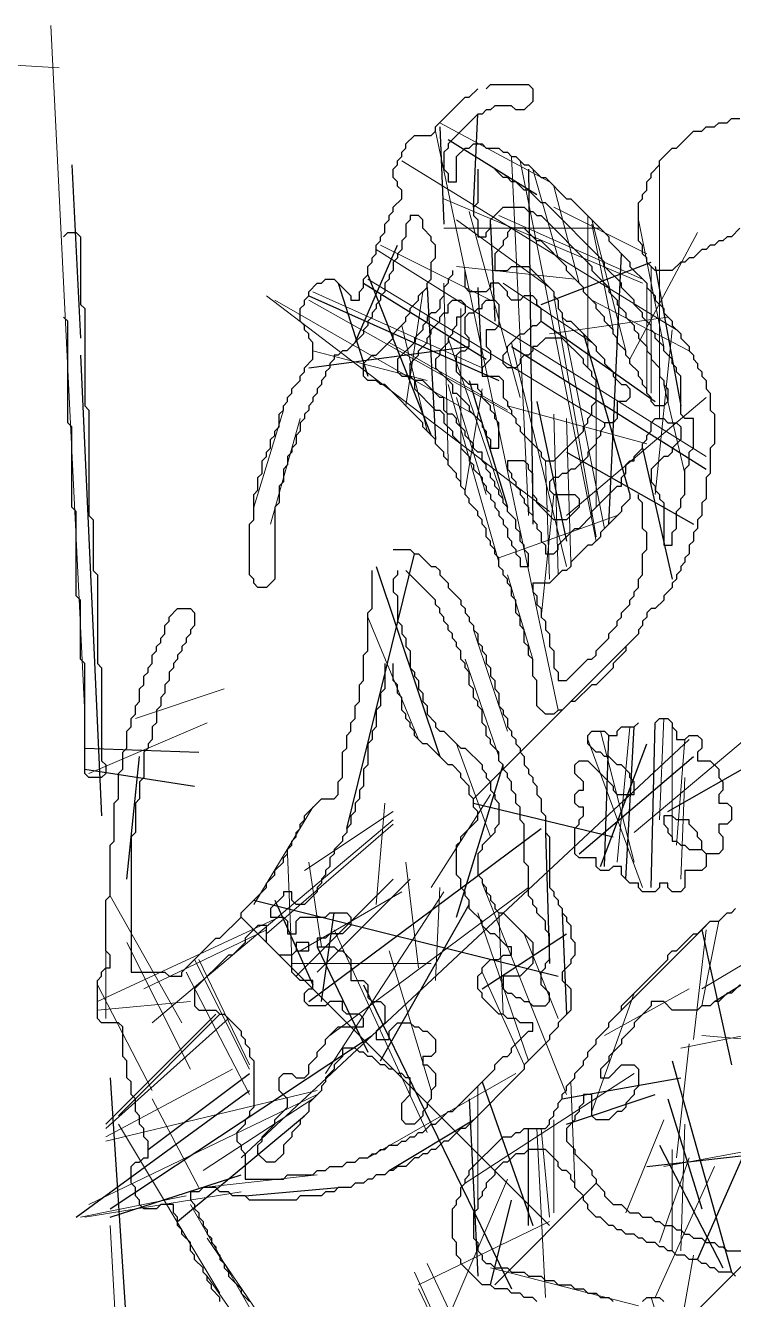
# Model space of a CAD drawing. Header units: metres. Extents: x 0 to 320, y 0 to 426.
# Drawn here: x 121.2 to 163.1, y 299.4 to 374.8 of the extents above; entities that cross this region are included whole.
import ezdxf

# ---------------------------------------------------------------- set-up
doc = ezdxf.new("R2010")
doc.units = ezdxf.units.M
for name, color, linetype in [('CUT', 7, 'Continuous'), ('FOLD', 1, 'Continuous'), ('OUTLINE', 3, 'Continuous')]:
    doc.layers.add(name, color=color, linetype=linetype)

msp = doc.modelspace()

# ---------------------------------------------------------------- linework, layer by layer
at = {"layer": 'CUT', "lineweight": 25}
for p, q in [((147.75, 364), (148, 369.5)), ((145.75, 368.75), (146, 363)), ((146.25, 368), (151.5, 364.75)), ((124, 366.5), (124.5, 356.25)), ((151, 366.25), (151.25, 345.25)), ((148.75, 363), (149, 357.25)), ((140.75, 356), (143.25, 361.75)), ((155.75, 345.25), (156.5, 361.25)), ((151.75, 358.25), (158.25, 360.75)), ((158.5, 360.5), (160, 352.25)), ((141.5, 360), (145.25, 350.5)), ((139.75, 359.5), (141.5, 354)), ((141.25, 359.5), (148.5, 355)), ((145, 359.25), (145.5, 350.25)), ((148, 359.25), (148.25, 354)), ((138, 358.75), (149.25, 353.75)), ((151.75, 357.25), (158.5, 352.5)), ((154.25, 356.5), (157, 347)), ((124.5, 355.25), (125.75, 328)), ((138, 354.5), (147.5, 355.75)), ((150, 355.75), (161.5, 348.5)), ((147.5, 353.75), (149.75, 346.25)), ((151.5, 352.5), (153.25, 344.25)), ((157.75, 349.75), (159.5, 342)), ((153.25, 349.5), (160.75, 345.25)), ((140.25, 327.25), (144.25, 343.5)), ((142, 342.75), (145.75, 331.5)), ((156.75, 324.25), (157.25, 333.25)), ((158.25, 323.75), (158.5, 333.5)), ((155.5, 325), (155.75, 332.75)), ((124.75, 332), (131.5, 331.75)), ((155.25, 325), (158, 332.25)), ((127.25, 324.25), (128, 331.5)), ((146.75, 322), (149.5, 331)), ((154, 325.75), (160.75, 331.5)), ((159.25, 328.25), (164.5, 331.25)), ((124.75, 330.75), (131.25, 329.75)), ((147.75, 328.75), (156, 326.75)), ((138, 317), (151.75, 327.25)), ((152, 327), (152.25, 319.25)), ((137.25, 318.5), (143, 324.25)), ((162, 317), (172.25, 323.5)), ((134.75, 323), (152.75, 318.5)), ((136, 323), (138.25, 318)), ((142.25, 313.5), (147.5, 322.75)), ((138.75, 317), (139.5, 322.25)), ((153, 322.25), (153.25, 316.25)), ((161.25, 321.25), (163, 313.25)), ((148.25, 317.75), (153.25, 321)), ((138.5, 320.25), (141.5, 314)), ((141.25, 318), (150, 300)), ((126.25, 304.75), (141.75, 315)), ((159.5, 313.5), (163, 301)), ((126.25, 312.5), (127.5, 293.5)), ((128.5, 308.25), (134.5, 312.75)), ((148.25, 312.25), (151.25, 303.75)), ((153, 311.25), (160, 312.5)), ((124.25, 304.25), (134.5, 311.75)), ((153.25, 309.75), (158.5, 311.5)), ((147.5, 311.25), (148, 300.75)), ((159.25, 311.25), (161.25, 304.75)), ((130.25, 304), (137.75, 310.25)), ((142.75, 307), (147.75, 310)), ((151, 303.75), (151, 309.5)), ((158, 307.25), (171.25, 308.75)), ((158.75, 308.5), (162.5, 301.25)), ((161, 301.75), (163.75, 308)), ((126.25, 304.25), (134, 306.75)), ((134.25, 305.5), (139.75, 306)), ((148.75, 300.25), (150, 305.25))]:
    msp.add_line(p, q, dxfattribs=at)
at = {"layer": 'FOLD', "lineweight": 18}
for p, q in [((122.75, 374.75), (124.75, 334)), ((114.75, 372.75), (123.25, 372.25)), ((145.75, 369), (152.25, 365.5)), ((145.5, 368.5), (152.75, 334.25)), ((143.5, 366.75), (159.75, 356.75)), ((150, 367), (151, 345.75)), ((150.5, 366.75), (155, 344.25)), ((158.75, 351.5), (158.75, 366.5)), ((151.25, 366.25), (152.75, 361)), ((152.5, 365.25), (154, 359.5)), ((146, 364.5), (157.75, 359.5)), ((147.5, 363.75), (150.5, 352.75)), ((149.25, 363.5), (157.75, 359.75)), ((152.5, 364), (158, 361.25)), ((154.5, 354.5), (154.5, 363.5)), ((146, 362.75), (155.25, 362.75)), ((146.75, 363.25), (152.25, 359.25)), ((154.75, 363.25), (156.75, 355.5)), ((154.75, 363), (156, 356.75)), ((157.5, 363.25), (159, 355.75)), ((157, 355), (161, 362.5)), ((142, 361.5), (161.5, 349.25)), ((142.25, 361.75), (148.75, 358.5)), ((146.75, 360.5), (153.75, 359.75)), ((158.25, 353), (158.25, 360.5)), ((141.5, 359.75), (155.5, 351.25)), ((138.25, 359), (148.25, 354.5)), ((143.75, 352.25), (144.75, 359)), ((146, 359.5), (146.25, 349)), ((149.5, 359.5), (154.75, 356)), ((158, 353.25), (158, 359.25)), ((135.5, 358.75), (152.25, 346)), ((136, 358.5), (147.75, 351.75)), ((138, 358.5), (150, 351.75)), ((152.5, 358.75), (155, 344.5)), ((154.75, 358.5), (160.5, 355.5)), ((147, 347.75), (147, 358)), ((152.25, 356.5), (159.25, 357.5)), ((153, 357.5), (155.5, 345)), ((143.5, 357), (145, 350.75)), ((158.5, 347), (159.5, 356.75)), ((142.75, 356), (149.75, 352)), ((146.25, 356.25), (149.5, 346.75)), ((150, 356), (153.25, 342.75)), ((138.25, 355.5), (145, 353.75)), ((146.25, 353.5), (149.25, 343)), ((147.25, 347.25), (148.25, 353.25)), ((155, 346.25), (155, 353.5)), ((159, 353.5), (160.25, 348.25)), ((146.75, 352.75), (148.5, 347)), ((149.75, 352.25), (158, 350)), ((153.25, 345.75), (161.5, 352.75)), ((134.75, 346.25), (136.5, 352)), ((135.75, 345.25), (137.5, 351.5)), ((152.5, 351.75), (152.75, 342.25)), ((153.25, 351.5), (153.5, 343)), ((152, 349), (152.25, 342)), ((151.75, 339.75), (152.5, 347)), ((149.25, 343.25), (156.25, 345.75)), ((149.75, 342.25), (151.25, 337.25)), ((141.5, 339.75), (144.5, 332.5)), ((147.75, 339), (149.75, 333)), ((147.75, 329), (157.25, 338.5)), ((147.25, 337.25), (149.25, 331.5)), ((127.75, 333.75), (133, 335.5)), ((157.25, 327), (166.75, 335)), ((125, 330.5), (132, 333.5)), ((156.25, 325.25), (157, 333.25)), ((158.75, 327.75), (159, 333.75)), ((159.5, 326.5), (159.5, 333.25)), ((134, 307.75), (160.5, 332.5)), ((154.5, 332.5), (157.75, 323.75)), ((155.25, 333), (157.25, 325.25)), ((159.75, 326.25), (160.25, 332.5)), ((146.75, 332.25), (148.75, 326.75)), ((160, 324.25), (160.25, 330.25)), ((142, 322.75), (142.5, 328.75)), ((145.25, 323.75), (148.75, 329.25)), ((134.75, 322.75), (138.25, 328.5)), ((137.75, 324.75), (143, 328.25)), ((128.75, 315.75), (143, 327.75)), ((135.5, 321), (143, 327.5)), ((136.75, 325.75), (137, 319.5)), ((138, 325.25), (138.75, 320.25)), ((143.75, 325.25), (144.5, 319)), ((138.5, 318.75), (144, 324.25)), ((161.25, 317.75), (172.5, 324.5)), ((137.5, 320), (143.5, 323.5)), ((139, 312.75), (146, 323.5)), ((139.25, 315), (151, 323.75)), ((145.5, 318.25), (145.75, 323.75)), ((148.25, 324), (153.25, 311.5)), ((126, 316), (126, 322.75)), ((126.25, 323.25), (130.5, 315.75)), ((125.5, 317), (136.25, 322)), ((134, 322), (152.25, 303.75)), ((148, 322.25), (151, 313.5)), ((149.25, 322.25), (149.5, 316.25)), ((128.25, 317.75), (135.5, 321.25)), ((139.5, 321.25), (145, 309.25)), ((156, 316), (161.5, 321.5)), ((160.75, 314.75), (161.5, 321.25)), ((161.25, 316.75), (162.25, 321.75)), ((127.25, 320.5), (131, 313)), ((150.75, 321), (152.75, 316)), ((142.75, 320), (145.25, 311.75)), ((131.25, 319.5), (134.5, 313)), ((131.5, 319.5), (134.5, 313.25)), ((137, 319.25), (145.25, 319.25)), ((130.75, 318.75), (134.5, 311.5)), ((148.25, 318.75), (150.75, 313.25)), ((125.5, 318), (128.75, 311.75)), ((154.75, 310.5), (157.25, 317.5)), ((155.5, 315), (160.5, 317.75)), ((125.5, 316.5), (131, 317)), ((126, 309.75), (132.5, 316.25)), ((126, 309.5), (133.25, 316)), ((126.75, 310.25), (132.75, 316.25)), ((160, 314.25), (167.5, 315.75)), ((159.75, 307.75), (160.5, 314.5)), ((161.25, 315), (167.25, 314.5)), ((126, 309), (133.5, 313)), ((141.5, 307.75), (150.25, 312.75)), ((147.25, 306.25), (157.25, 312.75)), ((153.5, 312.25), (153.75, 306.25)), ((125, 305), (138.5, 311.5)), ((126, 308.75), (138.5, 311.75)), ((148, 312), (148, 305.25)), ((128.75, 311.25), (131.5, 306)), ((131.75, 307), (138.25, 311.25)), ((152.5, 310), (152.5, 304.5)), ((156.75, 304.5), (159, 310)), ((126.75, 309.75), (132.75, 299.75)), ((151.5, 309.5), (152, 299.5)), ((151.75, 309.5), (152.25, 304.25)), ((160, 302.25), (160.25, 309.75)), ((159, 307.25), (165.75, 308.5)), ((158.75, 302.75), (160.5, 307.75)), ((159.5, 302.25), (159.5, 308.25)), ((158.5, 299.5), (162, 307.25)), ((131.75, 306), (138.5, 306.75)), ((141, 286), (149.75, 306.5)), ((149, 300.25), (155, 306.25)), ((124.5, 304.25), (130.75, 305.5)), ((124.75, 304.25), (134, 305.75)), ((131, 305), (136.75, 295)), ((144.5, 300.25), (152.25, 304)), ((126.25, 303.75), (126.75, 295.25)), ((132, 303), (138.5, 293.5)), ((145, 301.5), (149.25, 292.5)), ((154.25, 292), (164.5, 302.25)), ((159.75, 296.25), (160.75, 302)), ((132, 300.75), (142.25, 286)), ((144.25, 301), (148, 292.75)), ((148.75, 301.25), (157.5, 299)), ((144.5, 300), (147.25, 294.25)), ((158.25, 299.5), (160.75, 291.5))]:
    msp.add_line(p, q, dxfattribs=at)
at = {"layer": 'OUTLINE'}
for points in [[(148.5, 371), (148.75, 371.25), (151, 371.25), (151.25, 371), (151.25, 370.25), (150.75, 369.75), (150.25, 369.75), (150, 370), (149, 370), (148.75, 369.75), (148.5, 369.75), (148.25, 369.5), (148, 369.5), (146.25, 367.75), (146.25, 367.5), (146, 367.25), (146, 366.25), (146.25, 366), (146.25, 365.5), (146.75, 365.5), (146.75, 367), (147.25, 367.5), (147.5, 367.5), (147.75, 367.75), (148.25, 367.75), (148.5, 367.5), (149.25, 367.5), (149.5, 367.25), (149.75, 367.25), (150, 367), (150.25, 367), (150.75, 366.5), (151, 366.5), (151.75, 365.75), (152, 365.75), (153.25, 364.5), (153.5, 364.5), (155.75, 362.25), (155.75, 362), (157, 360.75), (157, 360.5), (158, 359.5), (158, 359.25), (158.5, 358.75), (158.5, 358.5), (159, 358), (159, 357.75), (159.5, 357.25), (159.5, 357), (160, 356.5), (160, 356.25), (160.5, 355.75), (160.5, 355.5), (160.75, 355.25), (160.75, 355), (161, 354.75), (161, 354.5), (161.25, 354.25), (161.25, 354), (161.5, 353.75), (161.5, 353.25), (161.75, 353), (161.75, 352), (162, 351.75), (162, 350), (161.75, 349.75), (161.75, 348.25), (161.5, 348), (161.5, 346.75), (161.25, 346.5), (161.25, 345.75), (161, 345.5), (161, 345), (160.75, 344.75), (160.75, 344.25), (160.5, 344), (160.5, 343.5), (160.25, 343.25), (160.25, 343), (160, 342.75), (160, 342.5), (159.75, 342.25), (159.75, 342), (159.5, 341.75), (159.5, 341.5), (159, 341), (159, 340.75), (158.5, 340.25), (158.25, 340.25), (158, 340), (158, 339.75), (157.75, 339.5), (157.75, 339.25), (157.5, 339), (157.5, 338.75), (156.75, 338), (156.75, 337.75), (156, 337), (156, 336.75), (155, 335.75), (154.75, 335.75), (153.75, 334.75), (153.5, 334.75), (153, 334.25), (152.75, 334.25), (152.5, 334), (152, 334), (151.5, 334.5), (151.5, 336), (151.25, 336.25), (151.25, 337.25), (151, 337.5), (151, 338), (150.75, 338.25), (150.75, 339), (150.5, 339.25), (150.5, 339.75), (150.25, 340), (150.25, 340.75), (150, 341), (150, 341.5), (149.75, 341.75), (149.75, 342), (149.5, 342.25), (149.5, 342.5), (149.25, 342.75), (149.25, 343.25), (149, 343.5), (149, 343.75), (148.75, 344), (148.75, 344.25), (148.5, 344.5), (148.5, 345), (148.25, 345.25), (148.25, 345.5), (148, 345.75), (148, 346), (147.5, 346.5), (147.5, 346.75), (147.25, 347), (147.25, 347.25), (147, 347.5), (147, 347.75), (146.75, 348), (146.75, 348.25), (146.25, 348.75), (146.25, 349), (146, 349.25), (146, 349.5), (145.5, 350), (145.5, 350.25), (144.75, 351), (144.75, 351.25), (142.5, 353.5), (142.25, 353.5), (142, 353.75), (141.5, 353.75), (141.25, 354), (141.25, 354.75), (141.75, 355.25), (142, 355.25), (143, 356.25), (143, 356.5), (143.75, 357.25), (143.75, 357.5), (144, 357.75), (144, 358), (144.5, 358.5), (144.5, 358.75), (145, 359.25), (145, 359.5), (145.25, 359.75), (145.25, 360.75), (145.5, 361), (145.5, 361.75), (145.25, 362), (145.25, 362.25), (144.75, 362.75), (144.75, 363.25), (144.5, 363.5), (144, 363.5), (144, 363.25), (143.75, 363), (143.75, 362.25), (143.5, 362), (143.5, 361.5), (143.25, 361.25), (143.25, 361), (143, 360.75), (143, 360.25), (142.75, 360), (142.75, 359.75), (142.5, 359.5), (142.5, 359), (142.25, 358.75), (142.25, 358.5), (142, 358.25), (142, 358), (141.75, 357.75), (141.75, 357.5), (141.5, 357.25), (141.5, 357), (141.25, 356.75), (141.25, 356.5), (140.25, 355.5), (140, 355.5), (139.75, 355.25), (139.5, 355.25), (139.5, 355), (139.25, 354.75), (139.25, 354.5), (139, 354.25), (139, 354), (138.75, 353.75), (138.75, 353.5), (138.5, 353.25), (138.5, 353), (138.25, 352.75), (138.25, 352.5), (138, 352.25), (138, 352), (137.75, 351.75), (137.75, 351.5), (137.5, 351.25), (137.5, 350.75), (137.25, 350.5), (137.25, 350), (137, 349.75), (137, 349.5), (136.75, 349.25), (136.75, 348.75), (136.5, 348.5), (136.5, 347.75), (136.25, 347.5), (136.25, 346.5), (136, 346.25), (136, 342), (135.5, 341.5), (135, 341.5), (134.75, 341.75), (134.75, 342), (134.5, 342.25), (134.5, 345.25), (134.75, 345.5), (134.75, 347), (135, 347.25), (135, 348), (135.25, 348.25), (135.25, 349), (135.5, 349.25), (135.5, 349.5), (135.75, 349.75), (135.75, 350.25), (136, 350.5), (136, 350.75), (136.25, 351), (136.25, 351.75), (136.5, 352), (136.5, 352.25), (136.75, 352.5), (136.75, 352.75), (137, 353), (137, 353.25), (137.5, 353.75), (137.5, 354), (137.75, 354.25), (137.75, 354.5), (138.25, 355), (138.25, 356), (138, 356.25), (138, 356.5), (137.75, 356.75), (137.75, 357), (137.5, 357.25), (137.5, 358), (137.75, 358.25), (137.75, 358.5), (138, 358.75), (138, 359), (138.5, 359.5), (138.75, 359.5), (139, 359.75), (139.5, 359.75), (140.5, 358.75), (140.5, 358.5), (141, 358.5), (141, 359), (141.25, 359.25), (141.25, 359.75), (141.5, 360), (141.5, 360.5), (141.75, 360.75), (141.75, 361), (142, 361.25), (142, 361.75), (142.25, 362), (142.25, 362.25), (142.5, 362.5), (142.5, 363), (142.75, 363.25), (142.75, 363.5), (143, 363.75), (143, 364), (143.5, 364.5), (143.5, 365), (143.25, 365.25), (143.25, 365.5), (143, 365.75), (143, 366.25), (143.25, 366.5), (143.25, 366.75), (143.5, 367), (143.5, 367.25), (143.75, 367.5), (143.75, 367.75), (144.25, 368.25), (145.25, 368.25), (145.5, 368.5), (145.5, 368.75), (147.25, 370.5), (147.5, 370.5), (148, 371)], [(163.5, 362.75), (163, 362.25), (162.75, 362.25), (162.5, 362), (162.25, 362), (162, 361.75), (161.75, 361.75), (161.5, 361.5), (161.25, 361.5), (160.75, 361), (160.5, 361), (160.25, 360.75), (160, 360.75), (159.5, 360.25), (158.5, 360.25), (158, 360.75), (158, 361), (157.75, 361.25), (157.75, 361.75), (157.5, 362), (157.5, 364.25), (157.75, 364.5), (157.75, 364.75), (158, 365), (158, 365.5), (158.25, 365.75), (158.25, 366), (158.75, 366.5), (158.75, 366.75), (159.5, 367.5), (159.75, 367.5), (160.75, 368.5), (161.25, 368.5), (161.5, 368.75), (162, 368.75), (162.25, 369), (162.75, 369), (163, 369.25), (163.5, 369.25)], [(148, 366.25), (148, 364.25), (147.75, 364), (147.75, 363.5), (148, 363.25), (148, 362.25), (148.5, 362.25), (148.5, 362.5), (148.75, 362.75), (148.75, 363.25), (149.5, 364), (150.75, 364), (151, 363.75), (151.25, 363.75), (151.5, 363.5), (151.75, 363.5), (154.75, 360.5), (154.75, 360.25), (155.75, 359.25), (155.75, 359), (156.25, 358.5), (156.25, 358.25), (156.75, 357.75), (156.75, 357.5), (157.25, 357), (157.25, 356.75), (157.5, 356.5), (157.5, 356.25), (158, 355.75), (158, 355.5), (158.25, 355.25), (158.25, 355), (158.75, 354.5), (158.75, 354), (159, 353.75), (159, 353.5), (159.25, 353.25), (159.25, 352.5), (159, 352.25), (158.5, 352.25), (158.25, 352.5), (158.25, 352.75), (158, 353), (158, 353.25), (157.75, 353.5), (157.75, 353.75), (157.5, 354), (157.5, 354.25), (157, 354.75), (157, 355), (156.75, 355.25), (156.75, 355.5), (156.25, 356), (156.25, 356.25), (156, 356.5), (156, 356.75), (155.5, 357.25), (155.5, 357.5), (155, 358), (155, 358.25), (154.25, 359), (154.25, 359.25), (153.25, 360.25), (153.25, 360.5), (151.75, 362), (151.5, 362), (150.75, 362.75), (150, 362.75), (149.75, 362.5), (149.75, 362.25), (149.5, 362), (149.5, 361.75), (149, 361.25), (149, 360.25), (149.75, 360.25), (150, 360.5), (151, 360.5), (152.5, 359), (152.5, 358.75), (152.75, 358.5), (152.75, 358), (153, 357.75), (153, 357.5), (153.25, 357.25), (153.5, 357.25), (155, 355.75), (155, 355.5), (155.5, 355), (155.5, 354.75), (156, 354.25), (156, 354), (156.5, 353.5), (156.75, 353.5), (157, 353.25), (157, 352.75), (156.75, 352.5), (156.25, 352.5), (156.25, 351.5), (156, 351.25), (155.5, 351.25), (155.5, 351), (155.25, 350.75), (155.25, 350.5), (155, 350.25), (155, 350), (154.5, 349.5), (154.5, 349.25), (153.75, 348.5), (153.5, 348.5), (153.25, 348.25), (153, 348.25), (152.75, 348), (152.5, 348), (152.25, 347.75), (152.25, 347.25), (152.5, 347), (153.75, 347), (154, 346.75), (154, 346.25), (153.25, 345.5), (152.5, 345.5), (151.5, 346.5), (151.5, 346.75), (151.25, 347), (151.25, 348.25), (151, 348.5), (151, 348.75), (150.75, 349), (149.75, 349), (149.75, 348.5), (150, 348.25), (150, 348), (150.25, 347.75), (150.25, 347.5), (150.5, 347.25), (150.5, 347), (150.75, 346.75), (150.75, 346.5), (151, 346.25), (151, 346), (151.25, 345.75), (151.25, 345.5), (151.5, 345.25), (151.5, 345), (151.75, 344.75), (151.75, 344.25), (152, 344), (152, 343.5), (152.5, 343.5), (152.75, 343.75), (152.75, 344), (153.75, 345), (154, 345), (154.75, 345.75), (154.75, 346), (156.25, 347.5), (156.5, 347.5), (156.5, 348), (156.75, 348.25), (156.75, 348.75), (157, 349), (157.25, 349), (157.25, 349.25), (157.75, 349.75), (157.75, 350), (158, 350.25), (158, 350.5), (158.25, 350.75), (158.25, 351.25), (158.5, 351.5), (159, 351.5), (159.25, 351.25), (159.75, 351.25), (160, 351), (160, 350.25), (159.5, 349.75), (159.5, 349.5), (159.25, 349.25), (159, 349.25), (158.25, 348.5), (158.25, 347.75), (158.5, 347.5), (158.5, 347.25), (158.75, 347), (158.75, 346.75), (159, 346.5), (159, 344), (159.5, 344), (159.5, 344.75), (159.75, 345), (159.75, 346), (160, 346.25), (160, 346.75), (160.25, 347), (160.25, 348.5), (160.5, 348.75), (160.5, 349.5), (160.75, 349.75), (160.75, 351.5), (160.25, 351.5), (160, 351.75), (160, 354), (159.75, 354.25), (159.75, 354.5), (159.5, 354.75), (159.5, 355), (159, 355.5), (159, 355.75), (158.5, 356.25), (158.5, 356.5), (158.25, 356.75), (158.25, 357), (157.75, 357.5), (157.75, 357.75), (157.25, 358.25), (157.25, 358.5), (156.5, 359.25), (156.5, 359.5), (155.5, 360.5), (155.5, 360.75), (152, 364.25), (151.75, 364.25), (151, 365), (150.75, 365), (150.25, 365.5), (150, 365.5), (149.75, 365.75), (149.5, 365.75), (149, 366.25)], [(123.5, 362.25), (123.75, 362.5), (124.25, 362.5), (124.5, 362.25), (124.5, 358.25), (124.75, 358), (124.75, 352.25), (125, 352), (125, 345.75), (125.25, 345.5), (125.25, 342.5), (125.5, 342.25), (125.5, 337), (125.75, 336.75), (125.75, 331.25), (126, 331), (126, 330.5), (125.75, 330.25), (125, 330.25), (124.75, 330.5), (124.75, 337), (124.5, 337.25), (124.5, 340.75), (124.25, 341), (124.25, 346), (124, 346.25), (124, 351), (123.75, 351.25), (123.75, 357.25), (123.5, 357.5)], [(146.5, 360.25), (146.5, 360), (146.25, 359.75), (146.25, 359.5), (146, 359.25), (146, 358.75), (145.75, 358.5), (145.75, 358), (145.5, 357.75), (145.25, 357.75), (145, 357.5), (145, 357.25), (144.75, 357), (144.75, 356.75), (144.25, 356.25), (144.25, 356), (143.25, 355), (143.25, 354.25), (143.5, 354), (144, 354), (144.25, 353.75), (144.25, 353.25), (145.5, 352), (145.75, 352), (146, 351.75), (146, 351.25), (146.5, 350.75), (146.5, 350.5), (147, 350), (147, 349.75), (147.5, 349.25), (147.5, 349), (147.75, 348.75), (147.75, 348.5), (148.25, 348), (148.25, 347.75), (148.5, 347.5), (148.5, 347.25), (148.75, 347), (148.75, 346.75), (149, 346.5), (149, 346.25), (149.25, 346), (149.25, 345.75), (149.5, 345.5), (149.5, 345.25), (149.75, 345), (149.75, 344.5), (150, 344.25), (150, 344), (150.25, 343.75), (150.25, 343.5), (150.5, 343.25), (150.5, 342.75), (151, 342.75), (151, 343.5), (150.75, 343.75), (150.75, 344), (150.5, 344.25), (150.5, 344.75), (150.25, 345), (150.25, 345.5), (149.75, 346), (149.75, 346.25), (149.5, 346.5), (149.5, 346.75), (149.25, 347), (149.25, 347.25), (149, 347.5), (149, 347.75), (148.75, 348), (148.75, 348.25), (148.5, 348.5), (148.5, 348.75), (148.25, 349), (148.25, 349.5), (148, 349.5), (147.75, 349.75), (147.75, 350), (147.25, 350.5), (147.25, 350.75), (146.75, 351.25), (146.75, 351.5), (146.5, 351.75), (146.25, 351.75), (146, 352), (146, 352.75), (145.75, 352.75), (144.75, 353.75), (144.25, 353.75), (144, 354), (144, 354.75), (144.5, 355.25), (144.5, 355.5), (145, 356), (145, 356.25), (145.25, 356.5), (145.25, 356.75), (145.75, 357.25), (145.75, 357.5), (146, 357.75), (146.25, 357.75), (146.25, 358.25), (146.5, 358.5), (147, 358.5), (147.25, 358.25), (147.25, 357.75), (147, 357.5), (146.75, 357.5), (146.75, 357), (146.5, 356.75), (146.5, 356.5), (146.25, 356.25), (146.25, 356), (145.75, 355.5), (145.75, 355.25), (145.5, 355), (145.5, 354.5), (146.5, 353.5), (146.5, 353), (146.75, 353), (147.5, 352.25), (147.5, 352), (148.25, 351.25), (148.25, 351), (148.5, 350.75), (148.5, 350.5), (148.75, 350.25), (148.75, 349.75), (149.25, 349.75), (149.25, 351.25), (149, 351.5), (149, 351.75), (148.75, 352), (148.75, 352.25), (148.25, 352.75), (148.25, 353), (148, 353.25), (148, 353.5), (147.5, 353.5), (146.75, 354.25), (146.75, 355.25), (147, 355.5), (147.25, 355.5), (147.5, 355.75), (147.5, 356.25), (147.25, 356.5), (147.25, 357.5), (147.5, 357.75), (147.75, 357.75), (148, 358), (148.25, 358), (148.25, 358.25), (148.5, 358.5), (149, 358.5), (149.25, 358.25), (149.25, 357), (149, 356.75), (148.5, 356.75), (148.5, 355.75), (148.75, 355.5), (148.75, 355), (148.25, 354.5), (148.25, 354), (149.25, 354), (149.5, 353.75), (149.5, 352.75), (149.75, 352.5), (149.75, 352.25), (150, 352), (150, 351.75), (150.25, 351.5), (150.25, 351.25), (150.5, 351), (150.5, 350.75), (151.75, 349.5), (151.75, 349.25), (152, 349), (152.5, 349), (154.25, 350.75), (154.25, 351), (154.5, 351.25), (154.5, 351.5), (154.75, 351.75), (154.75, 352.25), (155, 352.5), (155, 353.75), (154.75, 354), (154.75, 354.25), (154.25, 354.75), (154.25, 355), (153, 356.25), (152, 356.25), (151.5, 355.75), (151.25, 355.75), (151.25, 355.5), (151, 355.25), (150.75, 355.25), (150.5, 355), (150.5, 354.75), (150.25, 354.5), (149.75, 354.5), (149.5, 354.75), (149.5, 355.25), (149.75, 355.5), (149.75, 355.75), (150.5, 356.5), (150.75, 356.5), (151.25, 357), (151.5, 357), (151.75, 357.25), (151.75, 358), (151.5, 358.25), (151.5, 358.5), (151.25, 358.75), (150.75, 358.75), (150.5, 358.5), (150, 358.5), (149.75, 358.75), (149.75, 359), (149.25, 359.5), (148.75, 359.5), (148.75, 359.25), (148.5, 359), (147.5, 359), (147.25, 359.25), (147.25, 360.25)], [(157, 347), (157, 346.75), (156.5, 346.25), (156.5, 346), (155.25, 344.75), (155.25, 344.5), (154.75, 344), (154.5, 344), (153.5, 343), (153.5, 342.75), (153.25, 342.5), (153, 342.5), (152.25, 341.75), (151.25, 341.75), (151.25, 341.25), (151.5, 341), (151.5, 340.5), (151.75, 340.25), (151.75, 339.75), (152, 339.5), (152, 339), (152.25, 338.75), (152.25, 338), (152.5, 337.75), (152.5, 336.75), (152.75, 336.5), (152.75, 336), (153.25, 336), (154.5, 337.25), (154.75, 337.25), (155, 337.5), (155, 337.75), (155.75, 338.5), (155.75, 338.75), (156.25, 339.25), (156.25, 339.5), (156.5, 339.75), (156.5, 340), (157, 340.5), (157, 340.75), (157.25, 341), (157.25, 341.25), (157.5, 341.5), (157.5, 342), (157.75, 342.25), (157.75, 343.5), (158, 343.75), (158, 344.75), (157.75, 345), (157.75, 346.5), (157.5, 346.75), (157.5, 347)], [(143, 343.75), (144, 343.75), (144.25, 343.5), (144.5, 343.5), (145.25, 342.75), (145.5, 342.75), (145.75, 342.5), (145.75, 342.25), (146.25, 341.75), (146.25, 341.5), (147, 340.75), (147, 340.5), (147.25, 340.25), (147.25, 340), (147.5, 339.75), (147.5, 339.5), (147.75, 339.25), (147.75, 339), (148, 338.75), (148, 338.25), (148.25, 338), (148.25, 337.75), (148.5, 337.5), (148.5, 337), (148.75, 336.75), (148.75, 336.25), (149, 336), (149, 335.5), (149.25, 335.25), (149.25, 334.5), (149.5, 334.25), (149.5, 334), (149.75, 333.75), (149.75, 333.25), (150, 333), (150, 332.75), (150.25, 332.5), (150.25, 332.25), (150.5, 332), (150.5, 331.75), (150.75, 331.5), (150.75, 331), (151, 330.75), (151, 330.5), (151.25, 330.25), (151.25, 330), (151.5, 329.75), (151.5, 329.25), (151.75, 329), (151.75, 328.25), (152, 328), (152, 327), (152.25, 326.75), (152.25, 323.75), (152.5, 323.5), (152.5, 323.25), (152.75, 323), (152.75, 322.75), (153, 322.5), (153, 322.25), (153.25, 322), (153.25, 321.75), (153.5, 321.5), (153.5, 320.75), (153.75, 320.5), (153.75, 319.75), (153.5, 319.5), (153.5, 319.25), (153, 318.75), (153, 318.25), (153.5, 317.75), (153.5, 316.5), (152.75, 315.75), (152.75, 315.5), (152.25, 315), (152.25, 314.75), (150.75, 313.25), (150.75, 313), (147.25, 309.5), (147, 309.5), (146.25, 308.75), (146, 308.75), (145.5, 308.25), (145.25, 308.25), (145, 308), (144.75, 308), (144.5, 307.75), (144.25, 307.75), (143.75, 307.25), (143.25, 307.25), (143, 307), (142.75, 307), (142.5, 306.75), (142, 306.75), (141.75, 306.5), (141.5, 306.5), (141.25, 306.25), (140.75, 306.25), (140.5, 306), (139.75, 306), (139.5, 305.75), (139, 305.75), (138.75, 305.5), (137.5, 305.5), (137.25, 305.25), (134.5, 305.25), (134.25, 305.5), (133.5, 305.5), (133.25, 305.75), (132.75, 305.75), (132.5, 306), (131.75, 306), (131.5, 305.75), (131, 305.75), (131, 305.25), (131.25, 305), (131.25, 304.75), (131.5, 304.5), (131.5, 304.25), (131.75, 304), (131.75, 303.75), (132, 303.5), (132, 303.25), (132.25, 303), (132.25, 302.75), (132.5, 302.5), (132.5, 302.25), (132.75, 302), (132.75, 301.75), (133, 301.5), (133, 301.25), (133.25, 301), (133.25, 300.75), (134, 300), (134, 299.75), (134.5, 299.25)], [(132.75, 299.25), (132.75, 299.5), (132.25, 300), (132.25, 300.25), (132, 300.5), (132, 300.75), (131.75, 301), (131.75, 301.25), (131.25, 301.75), (131.25, 302), (131, 302.25), (131, 302.75), (130.5, 303.25), (130.5, 303.5), (130.25, 303.75), (130.25, 304.25), (130, 304.5), (130, 305), (129.25, 305), (129, 304.75), (128.25, 304.75), (128, 305), (128, 305.25), (127.75, 305.5), (127.75, 306), (127.5, 306.25), (127.5, 307.25), (127.75, 307.5), (128, 307.5), (128.25, 307.75), (128.5, 307.75), (128.5, 308.75), (128.25, 309), (128.25, 309.5), (128, 309.75), (128, 310.25), (127.75, 310.5), (127.75, 311.25), (127.5, 311.5), (127.5, 312.25), (127.25, 312.5), (127.25, 313.5), (127, 313.75), (127, 315.5), (126.75, 315.75), (125.75, 315.75), (125.5, 316), (125.5, 318.25), (125.75, 318.5), (125.75, 318.75), (126, 319), (126.25, 319), (126.25, 319.75), (126, 320), (126, 323), (126.25, 323.25), (126.25, 326.25), (126.5, 326.5), (126.5, 328.75), (126.75, 329), (126.75, 330.5), (127, 330.75), (127, 331.75), (127.25, 332), (127.25, 333), (127.5, 333.25), (127.5, 333.75), (127.75, 334), (127.75, 334.5), (128, 334.75), (128, 335.5), (128.25, 335.75), (128.25, 336.25), (128.5, 336.5), (128.5, 336.75), (128.75, 337), (128.75, 337.5), (129, 337.75), (129, 338), (129.25, 338.25), (129.25, 338.5), (129.5, 338.75), (129.5, 339.25), (129.75, 339.5), (129.75, 339.75), (130.25, 340.25), (131, 340.25), (131.25, 340), (131.25, 339.25), (131, 339), (131, 338.75), (130.75, 338.5), (130.75, 338.25), (130.5, 338), (130.5, 337.75), (130.25, 337.5), (130.25, 337.25), (130, 337), (130, 336.75), (129.75, 336.5), (129.75, 336), (129.5, 335.75), (129.5, 335.25), (129.25, 335), (129.25, 334.5), (129, 334.25), (129, 333.5), (128.75, 333.25), (128.75, 332.5), (128.5, 332.25), (128.5, 332), (128.25, 331.75), (128.25, 330.25), (128, 330), (128, 329), (127.75, 328.75), (127.75, 327), (127.5, 326.75), (127.5, 318.75), (129.5, 318.75), (129.75, 318.5), (130.5, 318.5), (130.5, 318.75), (132.5, 320.75), (132.75, 320.75), (134, 322), (134, 322.25), (135.5, 323.75), (135.5, 324), (136, 324.5), (136, 324.75), (136.5, 325.25), (136.5, 325.5), (136.75, 325.75), (136.75, 326), (137, 326.25), (137, 326.5), (137.25, 326.75), (137.25, 327), (137.5, 327.25), (137.5, 327.5), (137.75, 327.75), (137.75, 328), (138.75, 329), (139.5, 329), (139.75, 329.25), (139.75, 330), (140, 330.25), (140, 331.75), (140.25, 332), (140.25, 332.75), (140.5, 333), (140.5, 333.5), (140.75, 333.75), (140.75, 334.5), (141, 334.75), (141, 335.75), (141.25, 336), (141.25, 337.5), (141.5, 337.75), (141.5, 340), (141.75, 340.25), (141.75, 342.5)], [(143.25, 342.5), (143.25, 342.25), (143, 342), (143, 341.25), (143.25, 341), (143.25, 339.5), (143.5, 339.25), (143.5, 338.75), (143.75, 338.5), (143.75, 338), (144, 337.75), (144, 336.75), (144.25, 336.5), (144.25, 336.25), (144.5, 336), (144.5, 335.5), (144.75, 335.25), (144.75, 334.75), (145, 334.5), (145, 334), (145.5, 333.5), (145.5, 333.25), (145.75, 333), (146, 333), (147, 332), (147.25, 332), (148.25, 331), (148.25, 330.75), (148.5, 330.5), (148.5, 330.25), (148.75, 330), (148.75, 329.5), (149, 329.25), (149, 329), (149.25, 328.75), (149.25, 327.5), (149, 327.25), (149, 327), (148.25, 326.25), (148.25, 326), (148, 325.75), (148, 324.5), (148.25, 324.25), (148.25, 324), (148.5, 323.75), (148.5, 323.5), (148.75, 323.25), (148.75, 323), (149, 322.75), (149, 322.5), (149.25, 322.25), (149.5, 322.25), (151.25, 320.5), (151.25, 319.25), (150.5, 318.5), (149.5, 318.5), (149.5, 317.75), (149.75, 317.5), (150, 317.5), (150.25, 317.25), (150.5, 317.25), (150.75, 317), (151, 317), (151.25, 316.75), (152, 316.75), (152.25, 317), (152.25, 317.5), (151.75, 318), (151.75, 318.75), (152, 319), (152, 319.25), (152.25, 319.5), (152.25, 321), (152, 321.25), (152, 321.75), (151.5, 322.25), (151.5, 322.5), (151.25, 322.75), (151.25, 323), (151, 323.25), (151, 325), (150.75, 325.25), (150.75, 327.5), (150.5, 327.75), (150.5, 328.5), (150.25, 328.75), (150.25, 329.25), (150, 329.5), (150, 330), (149.75, 330.25), (149.75, 330.5), (149.5, 330.75), (149.5, 331), (149.25, 331.25), (149.25, 331.75), (148.75, 332.25), (148.75, 332.5), (148.5, 332.75), (148.5, 333.25), (148.25, 333.5), (148.25, 334.25), (148, 334.5), (148, 334.75), (147.75, 335), (147.75, 335.5), (147.5, 335.75), (147.5, 336.5), (147.25, 336.75), (147.25, 337), (147, 337.25), (147, 337.75), (146.75, 338), (146.75, 338.25), (146.5, 338.5), (146.5, 338.75), (146.25, 339), (146.25, 339.25), (146, 339.5), (146, 339.75), (145.75, 340), (145.75, 340.25), (145.5, 340.5), (145.5, 340.75), (143.75, 342.5)], [(142.5, 337), (142.5, 335.5), (142.25, 335.25), (142.25, 334.5), (142, 334.25), (142, 333.25), (141.75, 333), (141.75, 332.5), (141.5, 332.25), (141.5, 331), (141.25, 330.75), (141.25, 329.75), (141, 329.5), (141, 329), (140.75, 328.75), (140.75, 328.25), (140.5, 328), (140.5, 327.5), (140.25, 327.25), (140.25, 327), (140, 326.75), (140, 326.5), (139.5, 326), (139.5, 325.75), (139.25, 325.5), (139.25, 325), (139, 324.75), (139, 324.5), (138.75, 324.25), (138.75, 324), (138.5, 323.75), (138.5, 323.5), (137.75, 322.75), (137.25, 322.75), (137, 323), (137, 323.5), (136.5, 323.5), (136.5, 323.25), (135.75, 322.5), (135.75, 322), (136.5, 322), (136.75, 321.75), (136.75, 321), (137.25, 321), (137.25, 321.75), (137.5, 322), (139, 322), (139.25, 322.25), (140.25, 322.25), (140.5, 322), (140.5, 321.5), (140, 321), (139.25, 321), (139, 320.75), (138.5, 320.75), (138.5, 320.25), (139.5, 320.25), (139.75, 320), (140, 320), (140.5, 319.5), (140.5, 318.25), (141.25, 318.25), (141.5, 318), (141.5, 317.25), (141.75, 317), (142.25, 317), (142.5, 316.75), (142.5, 315.75), (142, 315.25), (142, 314.75), (142.75, 314.75), (142.75, 315.25), (143.25, 315.75), (144, 315.75), (144.25, 315.5), (144.5, 315.5), (144.75, 315.25), (145, 315.25), (145.5, 314.75), (145.5, 314), (145.25, 313.75), (144.75, 313.75), (144.75, 313.25), (145, 313.25), (145.5, 312.75), (145.5, 312), (145.25, 311.75), (145.25, 311.25), (145, 311), (145, 310.75), (144.75, 310.5), (144.75, 310.25), (144.25, 309.75), (143.75, 309.75), (143.5, 310), (143.5, 311), (144, 311.5), (144, 312.5), (143.75, 312.5), (143.5, 312.75), (143.25, 312.75), (143, 313), (142.75, 313), (142.5, 313.25), (142.25, 313.25), (141.75, 313.75), (141.5, 313.75), (141.25, 314), (141, 314), (140.75, 314.25), (140, 314.25), (140, 313.75), (139.5, 313.25), (139.5, 313), (139, 312.5), (139, 312.25), (138.75, 312), (138.75, 311.75), (138, 311), (138, 310.5), (137.5, 310), (137.5, 309.75), (137, 309.25), (137, 309), (136.5, 308.5), (136.5, 308), (136, 307.5), (135.5, 307.5), (135, 308), (135, 308.5), (135.25, 308.75), (135.25, 309), (136, 309.75), (136, 310), (136.75, 310.75), (136.75, 311.25), (136.25, 311.75), (136.25, 312.5), (136.5, 312.75), (137, 312.75), (137.25, 312.5), (137.75, 312.5), (138, 312.75), (138, 313.25), (138.5, 313.75), (138.5, 314), (139, 314.5), (139, 314.75), (139.75, 315.5), (141.25, 315.5), (141.25, 316), (141, 316.25), (140.25, 316.25), (140, 316.5), (140, 317), (139.25, 317), (139, 316.75), (138, 316.75), (137.75, 317), (137.75, 317.5), (138, 317.75), (138.25, 317.75), (138.25, 318.25), (137.5, 318.25), (137, 318.75), (137, 319.75), (137.25, 320), (138, 320), (138, 320.5), (137.25, 320.5), (137.25, 320), (137, 319.75), (136.25, 319.75), (135.5, 320.5), (135.5, 321.5), (135, 321.5), (134.25, 320.75), (134.25, 320.5), (133.5, 319.75), (133.25, 319.75), (131.25, 317.75), (131.25, 316.75), (131.5, 316.5), (132.5, 316.5), (132.75, 316.25), (133, 316.25), (134, 315.25), (134, 315), (134.25, 314.75), (134.25, 314.5), (134.5, 314.25), (134.5, 313.75), (134.75, 313.5), (134.75, 310.75), (134.5, 310.5), (134.5, 310.25), (134.25, 310), (134.25, 309.75), (133.75, 309.25), (133.75, 308.75), (134, 308.5), (134, 308.25), (134.25, 308), (134.25, 306.5), (136.5, 306.5), (136.75, 306.75), (138.25, 306.75), (138.5, 307), (139, 307), (139.25, 307.25), (140, 307.25), (140.25, 307.5), (140.75, 307.5), (141, 307.75), (141.5, 307.75), (141.75, 308), (142, 308), (142.25, 308.25), (142.5, 308.25), (142.75, 308.5), (143.25, 308.5), (143.5, 308.75), (143.75, 308.75), (144, 309), (144.25, 309), (144.5, 309.25), (144.75, 309.25), (145.25, 309.75), (145.5, 309.75), (146.25, 310.5), (146.5, 310.5), (149, 313), (149, 313.25), (149.5, 313.75), (149.75, 313.75), (150, 314), (150, 314.25), (151, 315.25), (151.25, 315.25), (151.25, 315.75), (150.5, 315.75), (150.25, 316), (149.75, 316), (149.5, 316.25), (149.25, 316.25), (148.25, 317.25), (148.25, 317.5), (148, 317.75), (148, 318.5), (148.25, 318.75), (148.25, 319), (148.75, 319.5), (149.25, 319.5), (149.5, 319.75), (150, 319.75), (150, 320.25), (149.75, 320.25), (149, 321), (148.75, 321), (148.25, 321.5), (148.25, 321.75), (147.5, 322.5), (147.5, 323), (147.25, 323.25), (147.25, 323.5), (147, 323.75), (147, 324.25), (146.75, 324.5), (146.75, 326.25), (147, 326.5), (147, 326.75), (148, 327.75), (148, 328.25), (147.75, 328.5), (147.75, 329), (147.5, 329.25), (147.5, 329.75), (147, 330.25), (147, 330.5), (146.5, 331), (146.25, 331), (145, 332.25), (144.75, 332.25), (144.25, 332.75), (144.25, 333), (144, 333.25), (144, 333.5), (143.75, 333.75), (143.75, 334), (143.5, 334.25), (143.5, 335), (143.25, 335.25), (143.25, 335.75), (143, 336), (143, 337)], [(158.5, 333.5), (158.75, 333.75), (159.25, 333.75), (159.5, 333.5), (159.5, 333.25), (159.75, 333), (159.75, 332.5), (160.25, 332.5), (160.5, 332.75), (161, 332.75), (161.25, 332.5), (161.25, 332), (161, 331.75), (161, 331.25), (161.75, 331.25), (162.25, 330.75), (162.25, 330.25), (162.5, 330), (162.5, 329.5), (162.25, 329.25), (162.25, 328.75), (162.75, 328.75), (163, 328.5), (163, 327.75), (162.75, 327.5), (162.25, 327.5), (162.25, 327), (162.5, 326.75), (162.5, 326), (162.25, 325.75), (161.5, 325.75), (161.25, 326), (161.25, 326.5), (161, 326.75), (161, 327), (160.5, 327.5), (160.5, 327.75), (159.75, 327.75), (159.5, 328), (159, 328), (159, 327.5), (159.25, 327.25), (159.25, 327), (159.5, 326.75), (159.5, 326.5), (159.75, 326.5), (160, 326.25), (160.25, 326.25), (160.5, 326), (161.25, 326), (161.5, 325.75), (161.5, 325), (161.25, 324.75), (160.25, 324.75), (160.25, 323.75), (160, 323.5), (159.5, 323.5), (159.25, 323.75), (159.25, 324), (158.75, 324), (158.75, 323.75), (158.5, 323.5), (157.75, 323.5), (157.5, 323.75), (157.5, 324), (157, 324), (156.5, 324.5), (156.5, 325), (156, 325), (155.75, 324.75), (155.25, 324.75), (155, 325), (155, 325.5), (154, 325.5), (153.75, 325.75), (153.75, 327.25), (154, 327.5), (154, 327.75), (154.25, 328), (154.25, 328.5), (154, 328.5), (153.75, 328.75), (153.75, 329.25), (154, 329.5), (154.25, 329.5), (154.25, 330), (153.75, 330.5), (153.75, 331), (154, 331.25), (154.5, 331.25), (156, 329.75), (156, 329.5), (156.25, 329.25), (157.25, 329.25), (157.25, 330), (157, 330.25), (157, 330.5), (156.5, 331), (156.25, 331), (155.75, 331.5), (155.5, 331.5), (155.25, 331.75), (155, 331.75), (154.5, 332.25), (154.5, 332.75), (154.75, 333), (155.5, 333), (155.75, 332.75), (156.25, 332.75), (156.25, 333), (156.5, 333.25), (157.25, 333.25), (157.5, 333.5)], [(151.5, 299.25), (151.25, 299.5), (150.75, 299.5), (150.5, 299.75), (150, 299.75), (149.75, 300), (149, 300), (148.75, 300.25), (148.25, 300.25), (147, 301.5), (147, 301.75), (146.75, 302), (146.75, 302.75), (146.5, 303), (146.5, 304.75), (146.75, 305), (146.75, 305.25), (147, 305.5), (147, 306), (147.25, 306.25), (147.25, 306.5), (147.5, 306.75), (147.5, 307), (149.5, 309), (150, 309), (150.25, 309.25), (150.5, 309.25), (150.75, 309.5), (152, 309.5), (152.25, 309.75), (152.25, 310), (152.5, 310.25), (152.5, 310.5), (152.75, 310.75), (152.75, 311), (153, 311.25), (153, 311.5), (153.25, 311.75), (153.25, 312), (153.75, 312.5), (153.75, 312.75), (154.25, 313.25), (154.25, 313.5), (154.5, 313.75), (154.5, 314), (155, 314.5), (155, 314.75), (155.75, 315.5), (155.75, 315.75), (156.5, 316.5), (156.5, 316.75), (159.25, 319.5), (159.25, 319.75), (159.5, 320), (159.75, 320), (160.75, 321), (161, 321), (161.75, 321.75), (162.25, 321.75), (162.75, 322.25), (163, 322.25), (163.25, 322.5)], [(163.5, 318), (163, 317.5), (162.75, 317.5), (162.25, 317), (162, 317), (161.75, 316.75), (161.25, 316.75), (161, 316.5), (159.5, 316.5), (159, 317), (158.25, 317), (158.25, 316.75), (157.25, 315.75), (157.25, 315.5), (156.5, 314.75), (156.5, 314.5), (155.75, 313.75), (155.75, 313.5), (155.25, 313), (155.25, 312.5), (155.75, 312.5), (156.5, 313.25), (157.25, 313.25), (157.5, 313), (157.5, 312), (157.25, 311.75), (157.25, 311.5), (156.75, 311), (156.75, 310.75), (156.5, 310.5), (156.25, 310.5), (155.75, 310), (155, 310), (154.75, 310.25), (154.75, 311.5), (154.25, 311.5), (154.25, 311), (154, 310.75), (154, 310.5), (153.75, 310.25), (153.75, 310), (153.25, 309.5), (153.25, 308.75), (153.75, 308.25), (153.75, 308), (154.75, 307), (154.75, 306.75), (155, 306.5), (155, 306.25), (155.5, 305.75), (155.5, 305.5), (156, 305), (156.5, 305), (157, 304.5), (157.5, 304.5), (157.75, 304.25), (158.25, 304.25), (158.5, 304), (158.75, 304), (159, 303.75), (159.5, 303.75), (159.75, 303.5), (160, 303.5), (160.25, 303.25), (160.5, 303.25), (160.75, 303), (161.25, 303), (161.5, 302.75), (162, 302.75), (162.25, 302.5), (162.5, 302.5), (162.75, 302.25), (164.75, 302.25)], [(163.25, 300.75), (163, 301), (162.25, 301), (162, 301.25), (161.75, 301.25), (161.5, 301.5), (161.25, 301.5), (161, 301.75), (160.5, 301.75), (160.25, 302), (159.75, 302), (159.5, 302.25), (159.25, 302.25), (159, 302.5), (158.75, 302.5), (158.5, 302.75), (158, 302.75), (157.75, 303), (157.5, 303), (157.25, 303.25), (156.75, 303.25), (156.5, 303.5), (156.25, 303.5), (156, 303.75), (155.75, 303.75), (155.25, 304.25), (155, 304.25), (154.5, 304.75), (154.5, 305), (154.25, 305.25), (154.25, 305.5), (153.75, 306), (153.75, 306.25), (153.5, 306.5), (153.5, 306.75), (153.25, 307), (153, 307), (152.75, 307.25), (152.75, 307.5), (152, 308.25), (151, 308.25), (150.75, 308), (150.25, 308), (149.75, 307.5), (149.5, 307.5), (149, 307), (149, 306.75), (148.5, 306.25), (148.5, 306), (148.25, 305.75), (148.25, 305.5), (148, 305.25), (148, 304.75), (147.75, 304.5), (147.75, 303), (148, 302.75), (148, 302.25), (148.25, 302), (148.25, 301.75), (148.5, 301.5), (148.75, 301.5), (149, 301.25), (149.75, 301.25), (150, 301), (150.75, 301), (151, 300.75), (151.75, 300.75), (152, 300.5), (152.5, 300.5), (152.75, 300.25), (153.5, 300.25), (153.75, 300), (154.25, 300), (154.5, 299.75), (155, 299.75), (155.25, 299.5), (155.75, 299.5), (156, 299.25)], [(157.75, 299.25), (158, 299.5), (158.75, 299.5), (159, 299.25)]]:
    msp.add_lwpolyline(points, dxfattribs=at)

doc.saveas('drawing.dxf')
